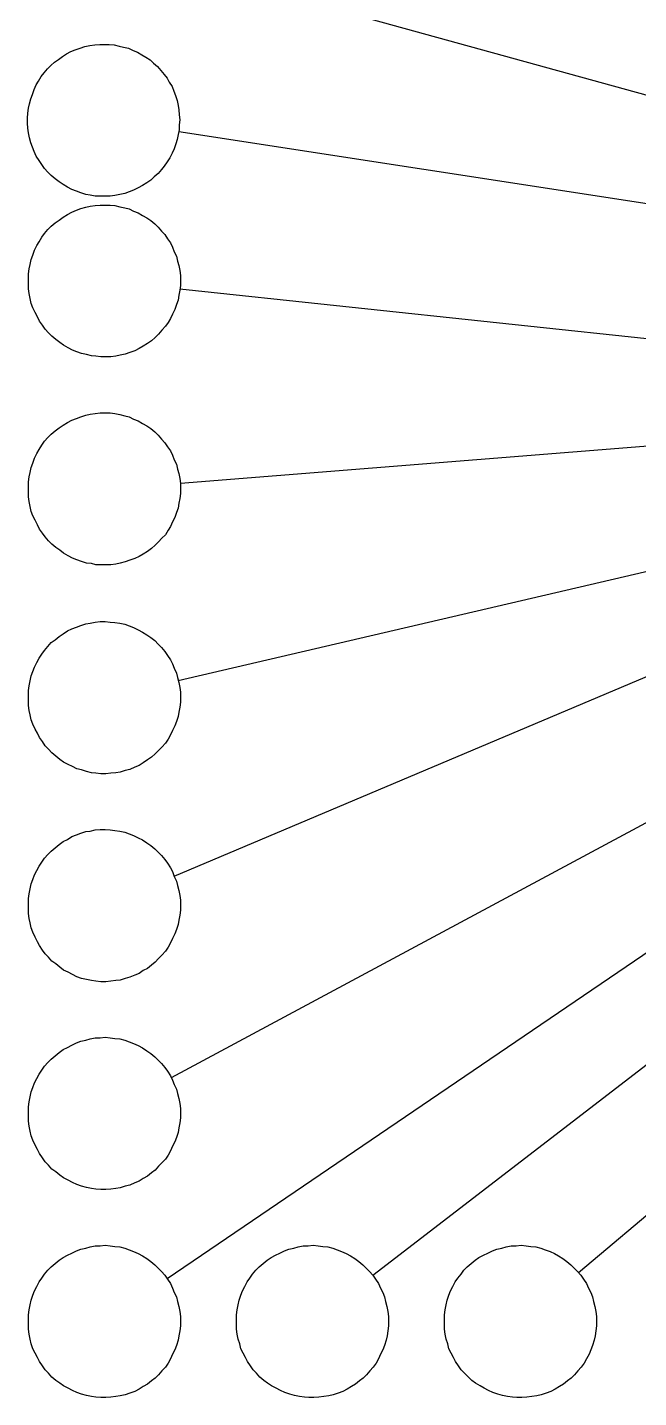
# Model space of a CAD drawing. Extents: x 9 to 432, y 44 to 411.
# Drawn here: x 9.4 to 40.4, y 52.2 to 121.8 of the extents above; entities that cross this region are included whole.
import ezdxf

# ---------------------------------------------------------------- set-up
doc = ezdxf.new("R2010")
doc.units = 0
doc.layers.get('0').update_dxf_attribs({"linetype": 'CONTINUOUS'})

msp = doc.modelspace()

# ---------------------------------------------------------------- linework, layer by layer
at = {"color": 7}
for p, q in [((16.989778, 124.938367), (76.425778, 108.513033)), ((11.176, 120.309922), (11.373556, 120.451033)), ((11.373556, 120.451033), (11.599333, 120.563922)), ((11.599333, 120.563922), (11.825111, 120.648589)), ((11.825111, 120.648589), (12.079111, 120.733256)), ((12.079111, 120.733256), (12.304889, 120.817922)), ((12.304889, 120.817922), (12.558889, 120.874367)), ((12.558889, 120.874367), (12.812889, 120.902589)), ((12.812889, 120.902589), (13.066889, 120.930811)), ((13.066889, 120.930811), (13.292667, 120.930811)), ((13.292667, 120.930811), (13.546667, 120.930811)), ((13.546667, 120.930811), (13.800667, 120.902589)), ((13.800667, 120.902589), (14.054667, 120.846144)), ((14.054667, 120.846144), (14.280444, 120.7897)), ((14.280444, 120.7897), (14.534444, 120.733256)), ((14.534444, 120.733256), (14.760222, 120.620367)), ((14.760222, 120.620367), (14.986, 120.5357)), ((14.986, 120.5357), (15.211778, 120.394589)), ((15.211778, 120.394589), (15.409333, 120.2817)), ((10.244667, 119.491478), (10.414, 119.689033)), ((10.414, 119.689033), (10.583333, 119.858367)), ((10.583333, 119.858367), (10.780889, 120.0277)), ((10.780889, 120.0277), (10.978444, 120.168811)), ((10.978444, 120.168811), (11.176, 120.309922)), ((15.409333, 120.2817), (15.635111, 120.140589)), ((15.635111, 120.140589), (15.804444, 119.971256)), ((15.804444, 119.971256), (16.002, 119.801922)), ((16.002, 119.801922), (16.171333, 119.604367)), ((9.849556, 118.870589), (9.962444, 119.068144)), ((9.962444, 119.068144), (10.103556, 119.293922)), ((10.103556, 119.293922), (10.244667, 119.491478)), ((16.171333, 119.604367), (16.340667, 119.406811)), ((16.340667, 119.406811), (16.481778, 119.209256)), ((16.481778, 119.209256), (16.594667, 119.0117)), ((16.594667, 119.0117), (16.735778, 118.785922)), ((9.567333, 118.165033), (9.652, 118.390811)), ((9.652, 118.390811), (9.736667, 118.644811)), ((9.736667, 118.644811), (9.849556, 118.870589)), ((16.735778, 118.785922), (16.820444, 118.560144)), ((16.820444, 118.560144), (16.905111, 118.334367)), ((16.905111, 118.334367), (16.989778, 118.080367)), ((9.426222, 117.431256), (9.454444, 117.685256)), ((9.454444, 117.685256), (9.510889, 117.911033)), ((9.510889, 117.911033), (9.567333, 118.165033)), ((16.989778, 118.080367), (17.046222, 117.826367)), ((17.046222, 117.826367), (17.074444, 117.600589)), ((17.074444, 117.600589), (17.102667, 117.346589)), ((9.398, 117.177256), (9.426222, 117.431256)), ((9.398, 116.923256), (9.398, 117.177256)), ((9.426222, 116.669256), (9.398, 116.923256)), ((17.102667, 117.346589), (17.130889, 117.092589)), ((17.130889, 117.092589), (17.102667, 116.838589)), ((9.454444, 116.443478), (9.426222, 116.669256)), ((9.510889, 116.189478), (9.454444, 116.443478)), ((9.567333, 115.935478), (9.510889, 116.189478)), ((17.046222, 116.358811), (16.989778, 116.104811)), ((17.102667, 116.584589), (17.046222, 116.358811)), ((17.074444, 116.499922), (71.430444, 108.174367)), ((17.102667, 116.838589), (17.102667, 116.584589)), ((9.652, 115.7097), (9.567333, 115.935478)), ((9.736667, 115.483922), (9.652, 115.7097)), ((9.849556, 115.258144), (9.736667, 115.483922)), ((16.848667, 115.625033), (16.735778, 115.399256)), ((16.933333, 115.879033), (16.848667, 115.625033)), ((16.989778, 116.104811), (16.933333, 115.879033)), ((9.990667, 115.032367), (9.849556, 115.258144)), ((10.131778, 114.834811), (9.990667, 115.032367)), ((10.272889, 114.637256), (10.131778, 114.834811)), ((16.481778, 114.975922), (16.340667, 114.750144)), ((16.622889, 115.173478), (16.481778, 114.975922)), ((16.735778, 115.399256), (16.622889, 115.173478)), ((10.442222, 114.4397), (10.272889, 114.637256)), ((10.611556, 114.270367), (10.442222, 114.4397)), ((10.809111, 114.101033), (10.611556, 114.270367)), ((11.006667, 113.959922), (10.809111, 114.101033)), ((15.832667, 114.213922), (15.663333, 114.044589)), ((16.030222, 114.383256), (15.832667, 114.213922)), ((16.199556, 114.580811), (16.030222, 114.383256)), ((16.340667, 114.750144), (16.199556, 114.580811)), ((26.924, 58.446811), (99.229333, 114.129256)), ((11.204222, 113.818811), (11.006667, 113.959922)), ((11.43, 113.6777), (11.204222, 113.818811)), ((11.655778, 113.564811), (11.43, 113.6777)), ((11.881556, 113.480144), (11.655778, 113.564811)), ((12.107333, 113.395478), (11.881556, 113.480144)), ((12.361333, 113.310811), (12.107333, 113.395478)), ((14.562667, 113.451922), (14.336889, 113.367256)), ((14.788444, 113.536589), (14.562667, 113.451922)), ((15.014222, 113.649478), (14.788444, 113.536589)), ((15.24, 113.762367), (15.014222, 113.649478)), ((15.465778, 113.903478), (15.24, 113.762367)), ((15.663333, 114.044589), (15.465778, 113.903478)), ((12.587111, 113.282589), (12.361333, 113.310811)), ((12.361333, 112.6617), (12.587111, 112.718144)), ((12.841111, 113.226144), (12.587111, 113.282589)), ((12.587111, 112.718144), (12.841111, 112.746367)), ((13.095111, 113.226144), (12.841111, 113.226144)), ((12.841111, 112.746367), (13.095111, 112.774589)), ((13.349111, 113.226144), (13.095111, 113.226144)), ((13.095111, 112.774589), (13.349111, 112.774589)), ((13.603111, 113.226144), (13.349111, 113.226144)), ((13.349111, 112.774589), (13.603111, 112.774589)), ((13.828889, 113.254367), (13.603111, 113.226144)), ((13.603111, 112.774589), (13.828889, 112.746367)), ((14.082889, 113.310811), (13.828889, 113.254367)), ((13.828889, 112.746367), (14.082889, 112.689922)), ((14.336889, 113.367256), (14.082889, 113.310811)), ((14.082889, 112.689922), (14.336889, 112.633478)), ((10.809111, 111.871478), (11.006667, 112.012589)), ((11.006667, 112.012589), (11.204222, 112.1537)), ((11.204222, 112.1537), (11.43, 112.294811)), ((11.43, 112.294811), (11.655778, 112.4077)), ((11.655778, 112.4077), (11.881556, 112.520589)), ((11.881556, 112.520589), (12.107333, 112.605256)), ((12.107333, 112.605256), (12.361333, 112.6617)), ((14.336889, 112.633478), (14.562667, 112.577033)), ((14.562667, 112.577033), (14.788444, 112.464144)), ((14.788444, 112.464144), (15.014222, 112.379478)), ((15.014222, 112.379478), (15.24, 112.238367)), ((15.24, 112.238367), (15.465778, 112.125478)), ((15.465778, 112.125478), (15.663333, 111.984367)), ((15.663333, 111.984367), (15.860889, 111.815033)), ((10.131778, 111.1377), (10.272889, 111.335256)), ((10.272889, 111.335256), (10.442222, 111.532811)), ((10.442222, 111.532811), (10.611556, 111.702144)), ((10.611556, 111.702144), (10.809111, 111.871478)), ((15.860889, 111.815033), (16.030222, 111.6457)), ((16.030222, 111.6457), (16.199556, 111.448144)), ((16.199556, 111.448144), (16.368889, 111.278811)), ((9.764889, 110.488589), (9.877778, 110.714367)), ((9.877778, 110.714367), (9.990667, 110.911922)), ((9.990667, 110.911922), (10.131778, 111.1377)), ((16.368889, 111.278811), (16.51, 111.053033)), ((16.51, 111.053033), (16.651111, 110.855478)), ((16.651111, 110.855478), (16.764, 110.6297)), ((16.764, 110.6297), (16.848667, 110.403922)), ((37.366222, 58.587922), (99.229333, 110.827256)), ((9.539111, 109.754811), (9.595556, 110.008811)), ((9.595556, 110.008811), (9.680222, 110.234589)), ((9.680222, 110.234589), (9.764889, 110.488589)), ((16.848667, 110.403922), (16.961556, 110.178144)), ((16.961556, 110.178144), (17.018, 109.924144)), ((17.018, 109.924144), (17.074444, 109.698367)), ((9.454444, 109.275033), (9.482667, 109.529033)), ((9.454444, 109.021033), (9.454444, 109.275033)), ((9.482667, 109.529033), (9.539111, 109.754811)), ((17.074444, 109.698367), (17.130889, 109.444367)), ((17.130889, 109.444367), (17.159111, 109.190367)), ((9.454444, 108.767033), (9.454444, 109.021033)), ((9.454444, 108.513033), (9.454444, 108.767033)), ((9.482667, 108.287256), (9.454444, 108.513033)), ((17.159111, 108.682367), (17.130889, 108.456589)), ((17.130889, 108.513033), (60.564889, 103.912811)), ((17.159111, 109.190367), (17.159111, 108.936367)), ((17.159111, 108.936367), (17.159111, 108.682367)), ((9.539111, 108.033256), (9.482667, 108.287256)), ((9.595556, 107.779256), (9.539111, 108.033256)), ((17.046222, 107.948589), (16.961556, 107.722811)), ((17.074444, 108.202589), (17.046222, 107.948589)), ((17.130889, 108.456589), (17.074444, 108.202589)), ((9.680222, 107.553478), (9.595556, 107.779256)), ((9.793111, 107.3277), (9.680222, 107.553478)), ((9.906, 107.101922), (9.793111, 107.3277)), ((16.764, 107.243033), (16.651111, 107.017256)), ((16.876889, 107.468811), (16.764, 107.243033)), ((16.961556, 107.722811), (16.876889, 107.468811)), ((10.018889, 106.876144), (9.906, 107.101922)), ((10.16, 106.678589), (10.018889, 106.876144)), ((10.301111, 106.481033), (10.16, 106.678589)), ((10.470444, 106.283478), (10.301111, 106.481033)), ((16.227778, 106.424589), (16.058444, 106.227033)), ((16.397111, 106.622144), (16.227778, 106.424589)), ((16.538222, 106.8197), (16.397111, 106.622144)), ((16.651111, 107.017256), (16.538222, 106.8197)), ((10.639778, 106.114144), (10.470444, 106.283478)), ((10.837333, 105.944811), (10.639778, 106.114144)), ((11.034889, 105.8037), (10.837333, 105.944811)), ((11.232444, 105.662589), (11.034889, 105.8037)), ((15.494, 105.747256), (15.268222, 105.606144)), ((15.691556, 105.888367), (15.494, 105.747256)), ((15.889111, 106.0577), (15.691556, 105.888367)), ((16.058444, 106.227033), (15.889111, 106.0577)), ((11.458222, 105.521478), (11.232444, 105.662589)), ((11.684, 105.408589), (11.458222, 105.521478)), ((11.909778, 105.323922), (11.684, 105.408589)), ((12.135556, 105.239256), (11.909778, 105.323922)), ((12.389556, 105.182811), (12.135556, 105.239256)), ((12.643556, 105.126367), (12.389556, 105.182811)), ((12.869333, 105.098144), (12.643556, 105.126367)), ((13.123333, 105.069922), (12.869333, 105.098144)), ((13.377333, 105.069922), (13.123333, 105.069922)), ((13.631333, 105.069922), (13.377333, 105.069922)), ((13.885333, 105.098144), (13.631333, 105.069922)), ((14.111111, 105.154589), (13.885333, 105.098144)), ((14.365111, 105.211033), (14.111111, 105.154589)), ((14.590889, 105.2957), (14.365111, 105.211033)), ((14.844889, 105.380367), (14.590889, 105.2957)), ((15.070667, 105.493256), (14.844889, 105.380367)), ((15.268222, 105.606144), (15.070667, 105.493256)), ((17.159111, 98.663478), (81.534, 103.7717)), ((11.006667, 101.457478), (11.204222, 101.598589)), ((11.204222, 101.598589), (11.43, 101.7397)), ((11.43, 101.7397), (11.655778, 101.852589)), ((11.655778, 101.852589), (11.881556, 101.937256)), ((11.881556, 101.937256), (12.107333, 102.021922)), ((12.107333, 102.021922), (12.361333, 102.106589)), ((12.361333, 102.106589), (12.587111, 102.163033)), ((12.587111, 102.163033), (12.841111, 102.191256)), ((12.841111, 102.191256), (13.095111, 102.219478)), ((13.095111, 102.219478), (13.349111, 102.219478)), ((13.349111, 102.219478), (13.603111, 102.219478)), ((13.603111, 102.219478), (13.828889, 102.191256)), ((13.828889, 102.191256), (14.082889, 102.134811)), ((14.082889, 102.134811), (14.336889, 102.078367)), ((14.336889, 102.078367), (14.562667, 102.021922)), ((14.562667, 102.021922), (14.788444, 101.909033)), ((14.788444, 101.909033), (15.014222, 101.824367)), ((15.014222, 101.824367), (15.24, 101.683256)), ((15.24, 101.683256), (15.465778, 101.570367)), ((15.465778, 101.570367), (15.663333, 101.429256)), ((10.272889, 100.780144), (10.442222, 100.9777)), ((10.442222, 100.9777), (10.611556, 101.147033)), ((10.611556, 101.147033), (10.809111, 101.316367)), ((10.809111, 101.316367), (11.006667, 101.457478)), ((15.663333, 101.429256), (15.860889, 101.259922)), ((15.860889, 101.259922), (16.030222, 101.090589)), ((16.030222, 101.090589), (16.199556, 100.893033)), ((16.199556, 100.893033), (16.368889, 100.695478)), ((9.764889, 99.933478), (9.877778, 100.159256)), ((9.877778, 100.159256), (9.990667, 100.356811)), ((9.990667, 100.356811), (10.131778, 100.582589)), ((10.131778, 100.582589), (10.272889, 100.780144)), ((16.368889, 100.695478), (16.51, 100.497922)), ((16.51, 100.497922), (16.651111, 100.300367)), ((16.651111, 100.300367), (16.764, 100.074589)), ((16.707556, 68.493922), (76.933778, 100.836589)), ((16.848667, 78.710367), (68.551778, 100.554367)), ((17.046222, 88.644589), (67.620444, 100.413256)), ((9.595556, 99.4537), (9.680222, 99.679478)), ((9.680222, 99.679478), (9.764889, 99.933478)), ((16.764, 100.074589), (16.848667, 99.848811)), ((16.848667, 99.848811), (16.961556, 99.623033)), ((16.961556, 99.623033), (17.018, 99.369033)), ((9.454444, 98.719922), (9.482667, 98.973922)), ((9.482667, 98.973922), (9.539111, 99.1997)), ((9.539111, 99.1997), (9.595556, 99.4537)), ((17.018, 99.369033), (17.074444, 99.143256)), ((17.074444, 99.143256), (17.130889, 98.889256)), ((17.130889, 98.889256), (17.159111, 98.635256)), ((9.454444, 98.465922), (9.454444, 98.719922)), ((9.454444, 98.211922), (9.454444, 98.465922)), ((9.454444, 97.957922), (9.454444, 98.211922)), ((17.159111, 98.127256), (17.130889, 97.873256)), ((17.159111, 98.635256), (17.159111, 98.381256)), ((17.159111, 98.381256), (17.159111, 98.127256)), ((9.482667, 97.732144), (9.454444, 97.957922)), ((9.539111, 97.478144), (9.482667, 97.732144)), ((9.595556, 97.224144), (9.539111, 97.478144)), ((17.046222, 97.393478), (16.961556, 97.1677)), ((17.074444, 97.647478), (17.046222, 97.393478)), ((17.130889, 97.873256), (17.074444, 97.647478)), ((9.680222, 96.998367), (9.595556, 97.224144)), ((9.793111, 96.772589), (9.680222, 96.998367)), ((9.906, 96.546811), (9.793111, 96.772589)), ((16.764, 96.687922), (16.651111, 96.462144)), ((16.876889, 96.9137), (16.764, 96.687922)), ((16.961556, 97.1677), (16.876889, 96.9137)), ((10.018889, 96.321033), (9.906, 96.546811)), ((10.16, 96.123478), (10.018889, 96.321033)), ((10.301111, 95.925922), (10.16, 96.123478)), ((16.397111, 96.038811), (16.227778, 95.869478)), ((16.538222, 96.264589), (16.397111, 96.038811)), ((16.651111, 96.462144), (16.538222, 96.264589)), ((10.470444, 95.728367), (10.301111, 95.925922)), ((10.639778, 95.559033), (10.470444, 95.728367)), ((10.837333, 95.3897), (10.639778, 95.559033)), ((11.034889, 95.248589), (10.837333, 95.3897)), ((15.691556, 95.333256), (15.494, 95.192144)), ((15.889111, 95.502589), (15.691556, 95.333256)), ((16.058444, 95.671922), (15.889111, 95.502589)), ((16.227778, 95.869478), (16.058444, 95.671922)), ((11.232444, 95.107478), (11.034889, 95.248589)), ((11.458222, 94.966367), (11.232444, 95.107478)), ((11.684, 94.853478), (11.458222, 94.966367)), ((11.909778, 94.768811), (11.684, 94.853478)), ((12.135556, 94.684144), (11.909778, 94.768811)), ((12.389556, 94.599478), (12.135556, 94.684144)), ((12.643556, 94.571256), (12.389556, 94.599478)), ((14.111111, 94.599478), (13.885333, 94.543033)), ((14.365111, 94.655922), (14.111111, 94.599478)), ((14.590889, 94.740589), (14.365111, 94.655922)), ((14.844889, 94.825256), (14.590889, 94.740589)), ((15.070667, 94.938144), (14.844889, 94.825256)), ((15.268222, 95.051033), (15.070667, 94.938144)), ((15.494, 95.192144), (15.268222, 95.051033)), ((12.869333, 94.514811), (12.643556, 94.571256)), ((13.123333, 94.514811), (12.869333, 94.514811)), ((13.377333, 94.514811), (13.123333, 94.514811)), ((13.631333, 94.514811), (13.377333, 94.514811)), ((13.885333, 94.543033), (13.631333, 94.514811)), ((11.204222, 91.015256), (11.43, 91.156367)), ((11.43, 91.156367), (11.655778, 91.269256)), ((11.655778, 91.269256), (11.881556, 91.353922)), ((11.881556, 91.353922), (12.107333, 91.438589)), ((12.107333, 91.438589), (12.361333, 91.523256)), ((12.361333, 91.523256), (12.587111, 91.551478)), ((12.587111, 91.551478), (12.841111, 91.607922)), ((12.841111, 91.607922), (13.095111, 91.636144)), ((13.095111, 91.636144), (13.349111, 91.636144)), ((13.349111, 91.636144), (13.603111, 91.607922)), ((13.603111, 91.607922), (13.828889, 91.5797)), ((13.828889, 91.5797), (14.082889, 91.551478)), ((14.082889, 91.551478), (14.336889, 91.495033)), ((14.336889, 91.495033), (14.562667, 91.410367)), ((14.562667, 91.410367), (14.788444, 91.3257)), ((14.788444, 91.3257), (15.014222, 91.212811)), ((15.014222, 91.212811), (15.24, 91.099922)), ((16.481778, 58.277478), (64.826444, 91.156367)), ((10.442222, 90.366144), (10.611556, 90.5637)), ((10.611556, 90.5637), (10.809111, 90.704811)), ((10.809111, 90.704811), (11.006667, 90.874144)), ((11.006667, 90.874144), (11.204222, 91.015256)), ((15.24, 91.099922), (15.465778, 90.958811)), ((15.465778, 90.958811), (15.663333, 90.8177)), ((15.663333, 90.8177), (15.860889, 90.676589)), ((15.860889, 90.676589), (16.030222, 90.479033)), ((16.030222, 90.479033), (16.199556, 90.3097)), ((9.877778, 89.5477), (9.990667, 89.773478)), ((9.990667, 89.773478), (10.131778, 89.971033)), ((10.131778, 89.971033), (10.272889, 90.168589)), ((10.272889, 90.168589), (10.442222, 90.366144)), ((16.199556, 90.3097), (16.368889, 90.112144)), ((16.368889, 90.112144), (16.51, 89.914589)), ((16.51, 89.914589), (16.651111, 89.688811)), ((9.595556, 88.870367), (9.680222, 89.096144)), ((9.680222, 89.096144), (9.764889, 89.321922)), ((9.764889, 89.321922), (9.877778, 89.5477)), ((16.651111, 89.688811), (16.764, 89.491256)), ((16.764, 89.491256), (16.848667, 89.265478)), ((16.848667, 89.265478), (16.961556, 89.011478)), ((9.454444, 88.136589), (9.482667, 88.362367)), ((9.482667, 88.362367), (9.539111, 88.616367)), ((9.539111, 88.616367), (9.595556, 88.870367)), ((16.961556, 89.011478), (17.018, 88.7857)), ((17.018, 88.7857), (17.074444, 88.5317)), ((17.074444, 88.5317), (17.130889, 88.2777)), ((9.454444, 87.882589), (9.454444, 88.136589)), ((9.454444, 87.628589), (9.454444, 87.882589)), ((17.130889, 88.2777), (17.159111, 88.051922)), ((17.159111, 88.051922), (17.159111, 87.797922)), ((17.159111, 87.797922), (17.159111, 87.543922)), ((9.454444, 87.374589), (9.454444, 87.628589)), ((9.482667, 87.120589), (9.454444, 87.374589)), ((9.539111, 86.894811), (9.482667, 87.120589)), ((17.074444, 87.035922), (17.046222, 86.810144)), ((17.130889, 87.289922), (17.074444, 87.035922)), ((17.159111, 87.543922), (17.130889, 87.289922)), ((9.595556, 86.640811), (9.539111, 86.894811)), ((9.680222, 86.415033), (9.595556, 86.640811)), ((9.793111, 86.161033), (9.680222, 86.415033)), ((16.876889, 86.330367), (16.764, 86.104589)), ((16.961556, 86.556144), (16.876889, 86.330367)), ((17.046222, 86.810144), (16.961556, 86.556144)), ((9.906, 85.963478), (9.793111, 86.161033)), ((10.018889, 85.7377), (9.906, 85.963478)), ((10.16, 85.540144), (10.018889, 85.7377)), ((16.538222, 85.653033), (16.397111, 85.455478)), ((16.651111, 85.878811), (16.538222, 85.653033)), ((16.764, 86.104589), (16.651111, 85.878811)), ((10.301111, 85.314367), (10.16, 85.540144)), ((10.470444, 85.145033), (10.301111, 85.314367)), ((10.639778, 84.9757), (10.470444, 85.145033)), ((10.837333, 84.806367), (10.639778, 84.9757)), ((15.889111, 84.919256), (15.691556, 84.749922)), ((16.058444, 85.088589), (15.889111, 84.919256)), ((16.227778, 85.257922), (16.058444, 85.088589)), ((16.397111, 85.455478), (16.227778, 85.257922)), ((11.034889, 84.637033), (10.837333, 84.806367)), ((11.232444, 84.495922), (11.034889, 84.637033)), ((11.458222, 84.383033), (11.232444, 84.495922)), ((11.684, 84.270144), (11.458222, 84.383033)), ((11.909778, 84.157256), (11.684, 84.270144)), ((14.844889, 84.241922), (14.590889, 84.129033)), ((15.070667, 84.326589), (14.844889, 84.241922)), ((15.268222, 84.4677), (15.070667, 84.326589)), ((15.494, 84.608811), (15.268222, 84.4677)), ((15.691556, 84.749922), (15.494, 84.608811)), ((12.135556, 84.100811), (11.909778, 84.157256)), ((12.389556, 84.016144), (12.135556, 84.100811)), ((12.643556, 83.9597), (12.389556, 84.016144)), ((12.869333, 83.931478), (12.643556, 83.9597)), ((13.123333, 83.903256), (12.869333, 83.931478)), ((13.377333, 83.903256), (13.123333, 83.903256)), ((13.631333, 83.931478), (13.377333, 83.903256)), ((13.885333, 83.9597), (13.631333, 83.931478)), ((14.111111, 83.987922), (13.885333, 83.9597)), ((14.365111, 84.072589), (14.111111, 83.987922)), ((14.590889, 84.129033), (14.365111, 84.072589)), ((11.43, 80.573033), (11.655778, 80.714144)), ((11.655778, 80.714144), (11.881556, 80.798811)), ((11.881556, 80.798811), (12.107333, 80.883478)), ((12.107333, 80.883478), (12.361333, 80.968144)), ((12.361333, 80.968144), (12.587111, 80.996367)), ((12.587111, 80.996367), (12.841111, 81.052811)), ((12.841111, 81.052811), (13.095111, 81.081033)), ((13.095111, 81.081033), (13.349111, 81.081033)), ((13.349111, 81.081033), (13.603111, 81.052811)), ((13.603111, 81.052811), (13.828889, 81.024589)), ((13.828889, 81.024589), (14.082889, 80.996367)), ((14.082889, 80.996367), (14.336889, 80.939922)), ((14.336889, 80.939922), (14.562667, 80.855256)), ((14.562667, 80.855256), (14.788444, 80.770589)), ((14.788444, 80.770589), (15.014222, 80.6577)), ((10.611556, 79.980367), (10.809111, 80.1497)), ((10.809111, 80.1497), (11.006667, 80.319033)), ((11.006667, 80.319033), (11.204222, 80.460144)), ((11.204222, 80.460144), (11.43, 80.573033)), ((15.014222, 80.6577), (15.24, 80.544811)), ((15.24, 80.544811), (15.465778, 80.4037)), ((15.465778, 80.4037), (15.663333, 80.262589)), ((15.663333, 80.262589), (15.860889, 80.093256)), ((15.860889, 80.093256), (16.030222, 79.923922)), ((9.990667, 79.218367), (10.131778, 79.415922)), ((10.131778, 79.415922), (10.272889, 79.613478)), ((10.272889, 79.613478), (10.442222, 79.811033)), ((10.442222, 79.811033), (10.611556, 79.980367)), ((16.030222, 79.923922), (16.199556, 79.754589)), ((16.199556, 79.754589), (16.368889, 79.557033)), ((16.368889, 79.557033), (16.51, 79.359478)), ((16.51, 79.359478), (16.651111, 79.1337)), ((9.680222, 78.541033), (9.764889, 78.766811)), ((9.764889, 78.766811), (9.877778, 78.992589)), ((9.877778, 78.992589), (9.990667, 79.218367)), ((16.651111, 79.1337), (16.764, 78.936144)), ((16.764, 78.936144), (16.848667, 78.682144)), ((16.848667, 78.682144), (16.961556, 78.456367)), ((9.482667, 77.807256), (9.539111, 78.061256)), ((9.539111, 78.061256), (9.595556, 78.315256)), ((9.595556, 78.315256), (9.680222, 78.541033)), ((16.961556, 78.456367), (17.018, 78.230589)), ((17.018, 78.230589), (17.074444, 77.976589)), ((17.074444, 77.976589), (17.130889, 77.722589)), ((9.454444, 77.581478), (9.482667, 77.807256)), ((9.454444, 77.327478), (9.454444, 77.581478)), ((9.454444, 77.073478), (9.454444, 77.327478)), ((17.130889, 77.722589), (17.159111, 77.496811)), ((17.159111, 77.496811), (17.159111, 77.242811)), ((17.159111, 77.242811), (17.159111, 76.988811)), ((9.454444, 76.819478), (9.454444, 77.073478)), ((9.482667, 76.565478), (9.454444, 76.819478)), ((9.539111, 76.3397), (9.482667, 76.565478)), ((17.130889, 76.734811), (17.074444, 76.480811)), ((17.159111, 76.988811), (17.130889, 76.734811)), ((9.595556, 76.0857), (9.539111, 76.3397)), ((9.680222, 75.859922), (9.595556, 76.0857)), ((9.793111, 75.605922), (9.680222, 75.859922)), ((16.961556, 76.001033), (16.876889, 75.775256)), ((17.046222, 76.255033), (16.961556, 76.001033)), ((17.074444, 76.480811), (17.046222, 76.255033)), ((9.906, 75.380144), (9.793111, 75.605922)), ((10.018889, 75.182589), (9.906, 75.380144)), ((10.16, 74.956811), (10.018889, 75.182589)), ((16.651111, 75.3237), (16.538222, 75.097922)), ((16.764, 75.549478), (16.651111, 75.3237)), ((16.876889, 75.775256), (16.764, 75.549478)), ((10.301111, 74.759256), (10.16, 74.956811)), ((10.470444, 74.589922), (10.301111, 74.759256)), ((10.639778, 74.392367), (10.470444, 74.589922)), ((16.058444, 74.533478), (15.889111, 74.335922)), ((16.227778, 74.702811), (16.058444, 74.533478)), ((16.397111, 74.900367), (16.227778, 74.702811)), ((16.538222, 75.097922), (16.397111, 74.900367)), ((10.837333, 74.251256), (10.639778, 74.392367)), ((11.034889, 74.081922), (10.837333, 74.251256)), ((11.232444, 73.940811), (11.034889, 74.081922)), ((11.458222, 73.827922), (11.232444, 73.940811)), ((11.684, 73.715033), (11.458222, 73.827922)), ((15.070667, 73.771478), (14.844889, 73.686811)), ((15.268222, 73.912589), (15.070667, 73.771478)), ((15.494, 74.025478), (15.268222, 73.912589)), ((15.691556, 74.194811), (15.494, 74.025478)), ((15.889111, 74.335922), (15.691556, 74.194811)), ((11.909778, 73.602144), (11.684, 73.715033)), ((12.135556, 73.517478), (11.909778, 73.602144)), ((12.389556, 73.461033), (12.135556, 73.517478)), ((12.643556, 73.404589), (12.389556, 73.461033)), ((12.869333, 73.376367), (12.643556, 73.404589)), ((13.123333, 73.348144), (12.869333, 73.376367)), ((13.377333, 73.348144), (13.123333, 73.348144)), ((13.631333, 73.376367), (13.377333, 73.348144)), ((13.885333, 73.404589), (13.631333, 73.376367)), ((14.111111, 73.432811), (13.885333, 73.404589)), ((14.365111, 73.517478), (14.111111, 73.432811)), ((14.590889, 73.573922), (14.365111, 73.517478)), ((14.844889, 73.686811), (14.590889, 73.573922)), ((11.881556, 70.2437), (12.107333, 70.328367)), ((12.107333, 70.328367), (12.361333, 70.384811)), ((12.361333, 70.384811), (12.587111, 70.441256)), ((12.587111, 70.441256), (12.841111, 70.4977)), ((12.841111, 70.4977), (13.095111, 70.4977)), ((13.095111, 70.4977), (13.349111, 70.525922)), ((13.349111, 70.525922), (13.603111, 70.4977)), ((13.603111, 70.4977), (13.828889, 70.469478)), ((13.828889, 70.469478), (14.082889, 70.441256)), ((14.082889, 70.441256), (14.336889, 70.384811)), ((14.336889, 70.384811), (14.562667, 70.300144)), ((14.562667, 70.300144), (14.788444, 70.215478)), ((10.611556, 69.425256), (10.809111, 69.594589)), ((10.809111, 69.594589), (11.006667, 69.763922)), ((11.006667, 69.763922), (11.204222, 69.905033)), ((11.204222, 69.905033), (11.43, 70.017922)), ((11.43, 70.017922), (11.655778, 70.130811)), ((11.655778, 70.130811), (11.881556, 70.2437)), ((14.788444, 70.215478), (15.014222, 70.102589)), ((15.014222, 70.102589), (15.24, 69.9897)), ((15.24, 69.9897), (15.465778, 69.848589)), ((15.465778, 69.848589), (15.663333, 69.707478)), ((15.663333, 69.707478), (15.860889, 69.538144)), ((9.990667, 68.663256), (10.131778, 68.860811)), ((10.131778, 68.860811), (10.272889, 69.058367)), ((10.272889, 69.058367), (10.442222, 69.255922)), ((10.442222, 69.255922), (10.611556, 69.425256)), ((15.860889, 69.538144), (16.030222, 69.368811)), ((16.030222, 69.368811), (16.199556, 69.199478)), ((16.199556, 69.199478), (16.368889, 69.001922)), ((16.368889, 69.001922), (16.51, 68.804367)), ((9.680222, 67.985922), (9.764889, 68.2117)), ((9.764889, 68.2117), (9.877778, 68.437478)), ((9.877778, 68.437478), (9.990667, 68.663256)), ((16.51, 68.804367), (16.651111, 68.578589)), ((16.651111, 68.578589), (16.764, 68.352811)), ((16.764, 68.352811), (16.848667, 68.127033)), ((9.482667, 67.252144), (9.539111, 67.506144)), ((9.539111, 67.506144), (9.595556, 67.760144)), ((9.595556, 67.760144), (9.680222, 67.985922)), ((16.848667, 68.127033), (16.961556, 67.901256)), ((16.961556, 67.901256), (17.018, 67.675478)), ((17.018, 67.675478), (17.074444, 67.421478)), ((9.454444, 66.998144), (9.482667, 67.252144)), ((9.454444, 66.772367), (9.454444, 66.998144)), ((9.454444, 66.518367), (9.454444, 66.772367)), ((17.074444, 67.421478), (17.130889, 67.167478)), ((17.130889, 67.167478), (17.159111, 66.913478)), ((17.159111, 66.913478), (17.159111, 66.6877)), ((9.454444, 66.264367), (9.454444, 66.518367)), ((9.482667, 66.010367), (9.454444, 66.264367)), ((17.130889, 66.1797), (17.074444, 65.9257)), ((17.159111, 66.4337), (17.130889, 66.1797)), ((17.159111, 66.6877), (17.159111, 66.4337)), ((9.539111, 65.756367), (9.482667, 66.010367)), ((9.595556, 65.530589), (9.539111, 65.756367)), ((9.680222, 65.304811), (9.595556, 65.530589)), ((16.961556, 65.445922), (16.876889, 65.220144)), ((17.046222, 65.699922), (16.961556, 65.445922)), ((17.074444, 65.9257), (17.046222, 65.699922)), ((9.793111, 65.050811), (9.680222, 65.304811)), ((9.906, 64.825033), (9.793111, 65.050811)), ((10.018889, 64.627478), (9.906, 64.825033)), ((16.651111, 64.768589), (16.538222, 64.542811)), ((16.764, 64.994367), (16.651111, 64.768589)), ((16.876889, 65.220144), (16.764, 64.994367)), ((10.16, 64.4017), (10.018889, 64.627478)), ((10.301111, 64.204144), (10.16, 64.4017)), ((10.470444, 64.034811), (10.301111, 64.204144)), ((10.639778, 63.837256), (10.470444, 64.034811)), ((16.227778, 64.1477), (16.058444, 63.978367)), ((16.397111, 64.345256), (16.227778, 64.1477)), ((16.538222, 64.542811), (16.397111, 64.345256)), ((10.837333, 63.696144), (10.639778, 63.837256)), ((11.034889, 63.526811), (10.837333, 63.696144)), ((11.232444, 63.3857), (11.034889, 63.526811)), ((11.458222, 63.272811), (11.232444, 63.3857)), ((15.268222, 63.357478), (15.070667, 63.216367)), ((15.494, 63.470367), (15.268222, 63.357478)), ((15.691556, 63.6397), (15.494, 63.470367)), ((15.889111, 63.780811), (15.691556, 63.6397)), ((16.058444, 63.978367), (15.889111, 63.780811)), ((11.684, 63.159922), (11.458222, 63.272811)), ((11.909778, 63.047033), (11.684, 63.159922)), ((12.135556, 62.962367), (11.909778, 63.047033)), ((12.389556, 62.905922), (12.135556, 62.962367)), ((12.643556, 62.849478), (12.389556, 62.905922)), ((12.869333, 62.821256), (12.643556, 62.849478)), ((13.123333, 62.793033), (12.869333, 62.821256)), ((13.377333, 62.793033), (13.123333, 62.793033)), ((13.631333, 62.821256), (13.377333, 62.793033)), ((13.885333, 62.849478), (13.631333, 62.821256)), ((14.111111, 62.8777), (13.885333, 62.849478)), ((14.365111, 62.962367), (14.111111, 62.8777)), ((14.590889, 63.018811), (14.365111, 62.962367)), ((14.844889, 63.1317), (14.590889, 63.018811)), ((15.070667, 63.216367), (14.844889, 63.1317)), ((12.107333, 59.773256), (12.361333, 59.8297)), ((12.361333, 59.8297), (12.587111, 59.886144)), ((12.587111, 59.886144), (12.841111, 59.942589)), ((12.841111, 59.942589), (13.095111, 59.942589)), ((13.095111, 59.942589), (13.349111, 59.970811)), ((13.349111, 59.970811), (13.603111, 59.942589)), ((13.603111, 59.942589), (13.828889, 59.914367)), ((13.828889, 59.914367), (14.082889, 59.886144)), ((14.082889, 59.886144), (14.336889, 59.8297)), ((14.336889, 59.8297), (14.562667, 59.745033)), ((22.662444, 59.773256), (22.916444, 59.8297)), ((22.916444, 59.8297), (23.142222, 59.886144)), ((23.142222, 59.886144), (23.396222, 59.942589)), ((23.396222, 59.942589), (23.650222, 59.942589)), ((23.650222, 59.942589), (23.904222, 59.970811)), ((23.904222, 59.970811), (24.158222, 59.942589)), ((24.158222, 59.942589), (24.384, 59.914367)), ((24.384, 59.914367), (24.638, 59.886144)), ((24.638, 59.886144), (24.892, 59.8297)), ((24.892, 59.8297), (25.117778, 59.745033)), ((33.217556, 59.773256), (33.471556, 59.8297)), ((33.471556, 59.8297), (33.697333, 59.886144)), ((33.697333, 59.886144), (33.951333, 59.942589)), ((33.951333, 59.942589), (34.205333, 59.942589)), ((34.205333, 59.942589), (34.459333, 59.970811)), ((34.459333, 59.970811), (34.713333, 59.942589)), ((34.713333, 59.942589), (34.939111, 59.914367)), ((34.939111, 59.914367), (35.193111, 59.886144)), ((35.193111, 59.886144), (35.447111, 59.8297)), ((35.447111, 59.8297), (35.672889, 59.745033)), ((10.809111, 59.039478), (11.006667, 59.208811)), ((11.006667, 59.208811), (11.204222, 59.349922)), ((11.204222, 59.349922), (11.43, 59.462811)), ((11.43, 59.462811), (11.655778, 59.5757)), ((11.655778, 59.5757), (11.881556, 59.688589)), ((11.881556, 59.688589), (12.107333, 59.773256)), ((14.562667, 59.745033), (14.788444, 59.660367)), ((14.788444, 59.660367), (15.014222, 59.547478)), ((15.014222, 59.547478), (15.24, 59.434589)), ((15.24, 59.434589), (15.465778, 59.293478)), ((15.465778, 59.293478), (15.663333, 59.152367)), ((15.663333, 59.152367), (15.860889, 58.983033)), ((21.364222, 59.039478), (21.561778, 59.208811)), ((21.561778, 59.208811), (21.759333, 59.349922)), ((21.759333, 59.349922), (21.985111, 59.462811)), ((21.985111, 59.462811), (22.210889, 59.5757)), ((22.210889, 59.5757), (22.436667, 59.688589)), ((22.436667, 59.688589), (22.662444, 59.773256)), ((25.117778, 59.745033), (25.343556, 59.660367)), ((25.343556, 59.660367), (25.569333, 59.547478)), ((25.569333, 59.547478), (25.795111, 59.434589)), ((25.795111, 59.434589), (26.020889, 59.293478)), ((26.020889, 59.293478), (26.218444, 59.152367)), ((26.218444, 59.152367), (26.416, 58.983033)), ((31.919333, 59.039478), (32.116889, 59.208811)), ((32.116889, 59.208811), (32.314444, 59.349922)), ((32.314444, 59.349922), (32.540222, 59.462811)), ((32.540222, 59.462811), (32.766, 59.5757)), ((32.766, 59.5757), (32.991778, 59.688589)), ((32.991778, 59.688589), (33.217556, 59.773256)), ((35.672889, 59.745033), (35.926889, 59.660367)), ((35.926889, 59.660367), (36.152667, 59.547478)), ((36.152667, 59.547478), (36.350222, 59.434589)), ((36.350222, 59.434589), (36.576, 59.293478)), ((36.576, 59.293478), (36.773556, 59.152367)), ((36.773556, 59.152367), (36.971111, 58.983033)), ((10.131778, 58.3057), (10.272889, 58.503256)), ((10.272889, 58.503256), (10.442222, 58.700811)), ((10.442222, 58.700811), (10.611556, 58.870144)), ((10.611556, 58.870144), (10.809111, 59.039478)), ((15.860889, 58.983033), (16.030222, 58.8137)), ((16.030222, 58.8137), (16.199556, 58.644367)), ((16.199556, 58.644367), (16.368889, 58.446811)), ((16.368889, 58.446811), (16.51, 58.249256)), ((20.686889, 58.3057), (20.828, 58.503256)), ((20.828, 58.503256), (20.997333, 58.700811)), ((20.997333, 58.700811), (21.166667, 58.870144)), ((21.166667, 58.870144), (21.364222, 59.039478)), ((26.416, 58.983033), (26.585333, 58.8137)), ((26.585333, 58.8137), (26.754667, 58.644367)), ((26.754667, 58.644367), (26.924, 58.446811)), ((26.924, 58.446811), (27.065111, 58.249256)), ((31.242, 58.3057), (31.411333, 58.503256)), ((31.411333, 58.503256), (31.552444, 58.700811)), ((31.552444, 58.700811), (31.721778, 58.870144)), ((31.721778, 58.870144), (31.919333, 59.039478)), ((36.971111, 58.983033), (37.140444, 58.8137)), ((37.140444, 58.8137), (37.309778, 58.644367)), ((37.309778, 58.644367), (37.479111, 58.446811)), ((37.479111, 58.446811), (37.620222, 58.249256)), ((9.764889, 57.656589), (9.877778, 57.882367)), ((9.877778, 57.882367), (9.990667, 58.108144)), ((9.990667, 58.108144), (10.131778, 58.3057)), ((16.51, 58.249256), (16.651111, 58.023478)), ((16.651111, 58.023478), (16.764, 57.7977)), ((16.764, 57.7977), (16.848667, 57.571922)), ((20.32, 57.656589), (20.432889, 57.882367)), ((20.432889, 57.882367), (20.545778, 58.108144)), ((20.545778, 58.108144), (20.686889, 58.3057)), ((27.065111, 58.249256), (27.206222, 58.023478)), ((27.206222, 58.023478), (27.319111, 57.7977)), ((27.319111, 57.7977), (27.432, 57.571922)), ((30.875111, 57.656589), (30.988, 57.882367)), ((30.988, 57.882367), (31.100889, 58.108144)), ((31.100889, 58.108144), (31.242, 58.3057)), ((37.620222, 58.249256), (37.761333, 58.023478)), ((37.761333, 58.023478), (37.874222, 57.7977)), ((37.874222, 57.7977), (37.987111, 57.571922)), ((9.539111, 56.951033), (9.595556, 57.176811)), ((9.595556, 57.176811), (9.680222, 57.430811)), ((9.680222, 57.430811), (9.764889, 57.656589)), ((16.848667, 57.571922), (16.961556, 57.346144)), ((16.961556, 57.346144), (17.018, 57.120367)), ((17.018, 57.120367), (17.074444, 56.866367)), ((20.094222, 56.951033), (20.150667, 57.176811)), ((20.150667, 57.176811), (20.235333, 57.430811)), ((20.235333, 57.430811), (20.32, 57.656589)), ((27.432, 57.571922), (27.516667, 57.346144)), ((27.516667, 57.346144), (27.573111, 57.120367)), ((27.573111, 57.120367), (27.629556, 56.866367)), ((30.649333, 56.951033), (30.705778, 57.176811)), ((30.705778, 57.176811), (30.790444, 57.430811)), ((30.790444, 57.430811), (30.875111, 57.656589)), ((37.987111, 57.571922), (38.071778, 57.346144)), ((38.071778, 57.346144), (38.128222, 57.120367)), ((38.128222, 57.120367), (38.184667, 56.866367)), ((9.454444, 56.443033), (9.482667, 56.697033)), ((9.454444, 56.217256), (9.454444, 56.443033)), ((9.482667, 56.697033), (9.539111, 56.951033)), ((17.074444, 56.866367), (17.130889, 56.612367)), ((17.130889, 56.612367), (17.159111, 56.358367)), ((17.159111, 56.358367), (17.159111, 56.132589)), ((20.009556, 56.443033), (20.037778, 56.697033)), ((20.009556, 56.217256), (20.009556, 56.443033)), ((20.037778, 56.697033), (20.094222, 56.951033)), ((27.629556, 56.866367), (27.686, 56.612367)), ((27.686, 56.612367), (27.714222, 56.358367)), ((27.714222, 56.358367), (27.714222, 56.132589)), ((30.564667, 56.443033), (30.592889, 56.697033)), ((30.564667, 56.217256), (30.564667, 56.443033)), ((30.592889, 56.697033), (30.649333, 56.951033)), ((38.184667, 56.866367), (38.241111, 56.612367)), ((38.241111, 56.612367), (38.269333, 56.358367)), ((38.269333, 56.358367), (38.269333, 56.132589)), ((9.454444, 55.963256), (9.454444, 56.217256)), ((9.454444, 55.709256), (9.454444, 55.963256)), ((9.482667, 55.455256), (9.454444, 55.709256)), ((17.159111, 55.878589), (17.130889, 55.624589)), ((17.159111, 56.132589), (17.159111, 55.878589)), ((20.009556, 55.963256), (20.009556, 56.217256)), ((20.009556, 55.709256), (20.009556, 55.963256)), ((20.037778, 55.455256), (20.009556, 55.709256)), ((27.714222, 55.878589), (27.686, 55.624589)), ((27.714222, 56.132589), (27.714222, 55.878589)), ((30.564667, 55.963256), (30.564667, 56.217256)), ((30.564667, 55.709256), (30.564667, 55.963256)), ((30.592889, 55.455256), (30.564667, 55.709256)), ((38.269333, 55.878589), (38.241111, 55.624589)), ((38.269333, 56.132589), (38.269333, 55.878589)), ((9.539111, 55.201256), (9.482667, 55.455256)), ((9.595556, 54.975478), (9.539111, 55.201256)), ((9.680222, 54.721478), (9.595556, 54.975478)), ((17.046222, 55.144811), (16.961556, 54.890811)), ((17.074444, 55.370589), (17.046222, 55.144811)), ((17.130889, 55.624589), (17.074444, 55.370589)), ((20.094222, 55.201256), (20.037778, 55.455256)), ((20.178889, 54.975478), (20.094222, 55.201256)), ((20.235333, 54.721478), (20.178889, 54.975478)), ((27.601333, 55.144811), (27.516667, 54.890811)), ((27.657778, 55.370589), (27.601333, 55.144811)), ((27.686, 55.624589), (27.657778, 55.370589)), ((30.649333, 55.201256), (30.592889, 55.455256)), ((30.734, 54.975478), (30.649333, 55.201256)), ((30.790444, 54.721478), (30.734, 54.975478)), ((38.156444, 55.144811), (38.071778, 54.890811)), ((38.212889, 55.370589), (38.156444, 55.144811)), ((38.241111, 55.624589), (38.212889, 55.370589)), ((9.793111, 54.4957), (9.680222, 54.721478)), ((9.906, 54.269922), (9.793111, 54.4957)), ((10.018889, 54.072367), (9.906, 54.269922)), ((16.764, 54.439256), (16.651111, 54.213478)), ((16.876889, 54.665033), (16.764, 54.439256)), ((16.961556, 54.890811), (16.876889, 54.665033)), ((20.348222, 54.4957), (20.235333, 54.721478)), ((20.461111, 54.269922), (20.348222, 54.4957)), ((20.574, 54.072367), (20.461111, 54.269922)), ((27.319111, 54.439256), (27.206222, 54.213478)), ((27.432, 54.665033), (27.319111, 54.439256)), ((27.516667, 54.890811), (27.432, 54.665033)), ((30.903333, 54.4957), (30.790444, 54.721478)), ((31.016222, 54.269922), (30.903333, 54.4957)), ((31.129111, 54.072367), (31.016222, 54.269922)), ((37.902444, 54.439256), (37.761333, 54.213478)), ((37.987111, 54.665033), (37.902444, 54.439256)), ((38.071778, 54.890811), (37.987111, 54.665033)), ((10.16, 53.846589), (10.018889, 54.072367)), ((10.301111, 53.649033), (10.16, 53.846589)), ((10.470444, 53.4797), (10.301111, 53.649033)), ((16.227778, 53.592589), (16.058444, 53.395033)), ((16.397111, 53.790144), (16.227778, 53.592589)), ((16.538222, 53.9877), (16.397111, 53.790144)), ((16.651111, 54.213478), (16.538222, 53.9877)), ((20.715111, 53.846589), (20.574, 54.072367)), ((20.856222, 53.649033), (20.715111, 53.846589)), ((21.025556, 53.4797), (20.856222, 53.649033)), ((26.782889, 53.592589), (26.613556, 53.395033)), ((26.952222, 53.790144), (26.782889, 53.592589)), ((27.093333, 53.9877), (26.952222, 53.790144)), ((27.206222, 54.213478), (27.093333, 53.9877)), ((31.270222, 53.846589), (31.129111, 54.072367)), ((31.411333, 53.649033), (31.270222, 53.846589)), ((31.580667, 53.4797), (31.411333, 53.649033)), ((37.338, 53.592589), (37.168667, 53.395033)), ((37.507333, 53.790144), (37.338, 53.592589)), ((37.648444, 53.9877), (37.507333, 53.790144)), ((37.761333, 54.213478), (37.648444, 53.9877)), ((10.639778, 53.282144), (10.470444, 53.4797)), ((10.837333, 53.112811), (10.639778, 53.282144)), ((11.034889, 52.9717), (10.837333, 53.112811)), ((11.232444, 52.830589), (11.034889, 52.9717)), ((15.494, 52.915256), (15.268222, 52.802367)), ((15.691556, 53.084589), (15.494, 52.915256)), ((15.889111, 53.2257), (15.691556, 53.084589)), ((16.058444, 53.395033), (15.889111, 53.2257)), ((21.194889, 53.282144), (21.025556, 53.4797)), ((21.392444, 53.112811), (21.194889, 53.282144)), ((21.59, 52.9717), (21.392444, 53.112811)), ((21.787556, 52.830589), (21.59, 52.9717)), ((26.049111, 52.915256), (25.851556, 52.802367)), ((26.246667, 53.084589), (26.049111, 52.915256)), ((26.444222, 53.2257), (26.246667, 53.084589)), ((26.613556, 53.395033), (26.444222, 53.2257)), ((31.778222, 53.282144), (31.580667, 53.4797)), ((31.947556, 53.112811), (31.778222, 53.282144)), ((32.145111, 52.9717), (31.947556, 53.112811)), ((32.370889, 52.830589), (32.145111, 52.9717)), ((36.604222, 52.915256), (36.406667, 52.802367)), ((36.801778, 53.084589), (36.604222, 52.915256)), ((36.999333, 53.2257), (36.801778, 53.084589)), ((37.168667, 53.395033), (36.999333, 53.2257)), ((11.458222, 52.7177), (11.232444, 52.830589)), ((11.684, 52.604811), (11.458222, 52.7177)), ((11.909778, 52.491922), (11.684, 52.604811)), ((12.135556, 52.407256), (11.909778, 52.491922)), ((12.389556, 52.350811), (12.135556, 52.407256)), ((12.643556, 52.294367), (12.389556, 52.350811)), ((12.869333, 52.266144), (12.643556, 52.294367)), ((13.123333, 52.237922), (12.869333, 52.266144)), ((13.377333, 52.237922), (13.123333, 52.237922)), ((13.631333, 52.266144), (13.377333, 52.237922)), ((13.885333, 52.294367), (13.631333, 52.266144)), ((14.111111, 52.322589), (13.885333, 52.294367)), ((14.365111, 52.379033), (14.111111, 52.322589)), ((14.590889, 52.4637), (14.365111, 52.379033)), ((14.844889, 52.548367), (14.590889, 52.4637)), ((15.070667, 52.661256), (14.844889, 52.548367)), ((15.268222, 52.802367), (15.070667, 52.661256)), ((22.013333, 52.7177), (21.787556, 52.830589)), ((22.239111, 52.604811), (22.013333, 52.7177)), ((22.464889, 52.491922), (22.239111, 52.604811)), ((22.718889, 52.407256), (22.464889, 52.491922)), ((22.944667, 52.350811), (22.718889, 52.407256)), ((23.198667, 52.294367), (22.944667, 52.350811)), ((23.452667, 52.266144), (23.198667, 52.294367)), ((23.678444, 52.237922), (23.452667, 52.266144)), ((23.932444, 52.237922), (23.678444, 52.237922)), ((24.186444, 52.266144), (23.932444, 52.237922)), ((24.440444, 52.294367), (24.186444, 52.266144)), ((24.694444, 52.322589), (24.440444, 52.294367)), ((24.920222, 52.379033), (24.694444, 52.322589)), ((25.174222, 52.4637), (24.920222, 52.379033)), ((25.4, 52.548367), (25.174222, 52.4637)), ((25.625778, 52.661256), (25.4, 52.548367)), ((25.851556, 52.802367), (25.625778, 52.661256)), ((32.568444, 52.7177), (32.370889, 52.830589)), ((32.794222, 52.604811), (32.568444, 52.7177)), ((33.02, 52.491922), (32.794222, 52.604811)), ((33.274, 52.407256), (33.02, 52.491922)), ((33.499778, 52.350811), (33.274, 52.407256)), ((33.753778, 52.294367), (33.499778, 52.350811)), ((34.007778, 52.266144), (33.753778, 52.294367)), ((34.233556, 52.237922), (34.007778, 52.266144)), ((34.487556, 52.237922), (34.233556, 52.237922)), ((34.741556, 52.266144), (34.487556, 52.237922)), ((34.995556, 52.294367), (34.741556, 52.266144)), ((35.249556, 52.322589), (34.995556, 52.294367)), ((35.475333, 52.379033), (35.249556, 52.322589)), ((35.729333, 52.4637), (35.475333, 52.379033)), ((35.955111, 52.548367), (35.729333, 52.4637)), ((36.180889, 52.661256), (35.955111, 52.548367)), ((36.406667, 52.802367), (36.180889, 52.661256))]:
    msp.add_line(p, q, dxfattribs=at)

doc.saveas('drawing.dxf')
